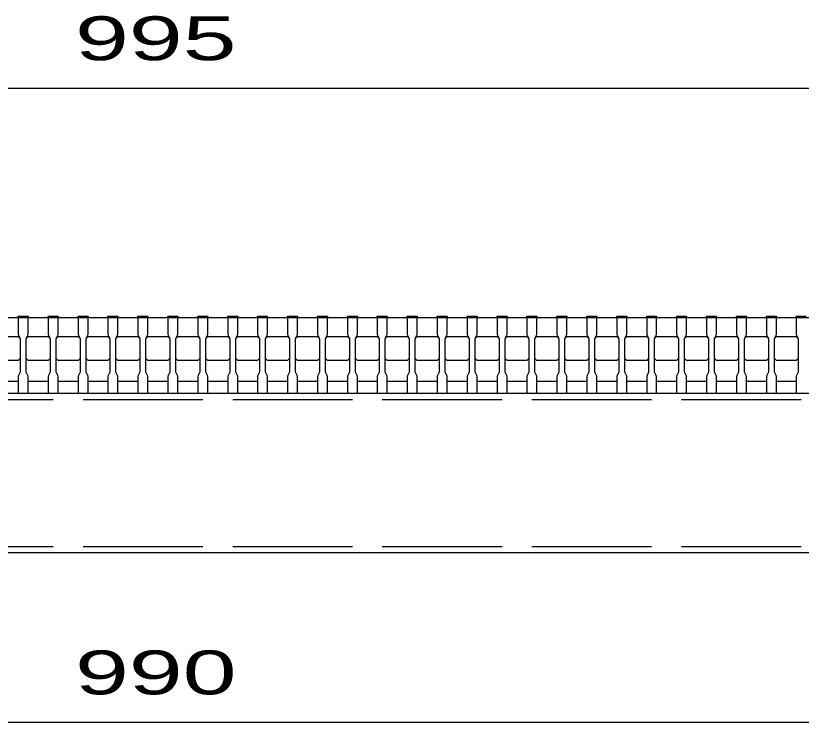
# Model space of a CAD drawing. Units: millimetres, scale not verified. Extents: x -1820 to 1731, y -1282 to 1054.
# Drawn here: x -1000.2 to -606.5, y -755.5 to -401.2 of the extents above; entities that cross this region are included whole.
import ezdxf
from ezdxf.enums import TextEntityAlignment as Align

# ---------------------------------------------------------------- set-up
doc = ezdxf.new("R2010")
doc.units = ezdxf.units.MM
doc.header["$LTSCALE"] = 10
doc.linetypes.add('DASHED', pattern=[7.5, 6, -1.5])
doc.layers.add('16', color=3, linetype='Continuous', lineweight=25)
doc.layers.add('22', color=4, linetype='Continuous', lineweight=25)
doc.styles.add('ベクトル', font='')
doc.styles.get('ベクトル').set_extended_font_data('ベクトル')

msp = doc.modelspace()

# ---------------------------------------------------------------- linework, layer by layer
at = {"layer": '16'}
for p, q in [((-1419, -552.5), (-424, -552.5)), ((-999, -552.5), (-999, -551.8)), ((-999, -551.8), (-994, -551.8)), ((-999, -552.5), (-999, -561)), ((-994, -552.5), (-999, -552.5)), ((-994, -551.8), (-994, -552.5)), ((-994, -561), (-994, -552.5)), ((-984, -552.5), (-984, -551.8)), ((-984, -551.8), (-979, -551.8)), ((-984, -552.5), (-984, -561)), ((-979, -552.5), (-984, -552.5)), ((-979, -551.8), (-979, -552.5)), ((-979, -561), (-979, -552.5)), ((-969, -552.5), (-969, -551.8)), ((-969, -551.8), (-964, -551.8)), ((-969, -552.5), (-969, -561)), ((-964, -552.5), (-969, -552.5)), ((-964, -551.8), (-964, -552.5)), ((-964, -561), (-964, -552.5)), ((-954, -552.5), (-954, -551.8)), ((-954, -551.8), (-949, -551.8)), ((-954, -552.5), (-954, -561)), ((-949, -552.5), (-954, -552.5)), ((-949, -551.8), (-949, -552.5)), ((-949, -561), (-949, -552.5)), ((-939, -552.5), (-939, -551.8)), ((-939, -551.8), (-934, -551.8)), ((-939, -552.5), (-939, -561)), ((-934, -552.5), (-939, -552.5)), ((-934, -551.8), (-934, -552.5)), ((-934, -561), (-934, -552.5)), ((-924, -552.5), (-924, -551.8)), ((-924, -551.8), (-919, -551.8)), ((-924, -552.5), (-924, -561)), ((-919, -552.5), (-924, -552.5)), ((-919, -551.8), (-919, -552.5)), ((-919, -561), (-919, -552.5)), ((-909, -552.5), (-909, -551.8)), ((-909, -551.8), (-904, -551.8)), ((-909, -552.5), (-909, -561)), ((-904, -552.5), (-909, -552.5)), ((-904, -551.8), (-904, -552.5)), ((-904, -561), (-904, -552.5)), ((-894, -552.5), (-894, -551.8)), ((-894, -551.8), (-889, -551.8)), ((-894, -552.5), (-894, -561)), ((-889, -552.5), (-894, -552.5)), ((-889, -551.8), (-889, -552.5)), ((-889, -561), (-889, -552.5)), ((-879, -552.5), (-879, -551.8)), ((-879, -551.8), (-874, -551.8)), ((-879, -552.5), (-879, -561)), ((-874, -552.5), (-879, -552.5)), ((-874, -551.8), (-874, -552.5)), ((-874, -561), (-874, -552.5)), ((-864, -552.5), (-864, -551.8)), ((-864, -551.8), (-859, -551.8)), ((-864, -552.5), (-864, -561)), ((-859, -552.5), (-864, -552.5)), ((-859, -551.8), (-859, -552.5)), ((-859, -561), (-859, -552.5)), ((-849, -552.5), (-849, -551.8)), ((-849, -551.8), (-844, -551.8)), ((-849, -552.5), (-849, -561)), ((-844, -552.5), (-849, -552.5)), ((-844, -551.8), (-844, -552.5)), ((-844, -561), (-844, -552.5)), ((-834, -552.5), (-834, -551.8)), ((-834, -551.8), (-829, -551.8)), ((-834, -552.5), (-834, -561)), ((-829, -552.5), (-834, -552.5)), ((-829, -551.8), (-829, -552.5)), ((-829, -561), (-829, -552.5)), ((-819, -552.5), (-819, -551.8)), ((-819, -551.8), (-814, -551.8)), ((-819, -552.5), (-819, -561)), ((-814, -552.5), (-819, -552.5)), ((-814, -551.8), (-814, -552.5)), ((-814, -561), (-814, -552.5)), ((-804, -552.5), (-804, -551.8)), ((-804, -551.8), (-799, -551.8)), ((-804, -552.5), (-804, -561)), ((-799, -552.5), (-804, -552.5)), ((-799, -551.8), (-799, -552.5)), ((-799, -561), (-799, -552.5)), ((-789, -552.5), (-789, -551.8)), ((-789, -551.8), (-784, -551.8)), ((-789, -552.5), (-789, -561)), ((-784, -552.5), (-789, -552.5)), ((-784, -551.8), (-784, -552.5)), ((-784, -561), (-784, -552.5)), ((-774, -552.5), (-774, -551.8)), ((-774, -551.8), (-769, -551.8)), ((-774, -552.5), (-774, -561)), ((-769, -552.5), (-774, -552.5)), ((-769, -551.8), (-769, -552.5)), ((-769, -561), (-769, -552.5)), ((-759, -552.5), (-759, -551.8)), ((-759, -551.8), (-754, -551.8)), ((-759, -552.5), (-759, -561)), ((-754, -552.5), (-759, -552.5)), ((-754, -551.8), (-754, -552.5)), ((-754, -561), (-754, -552.5)), ((-744, -552.5), (-744, -551.8)), ((-744, -551.8), (-739, -551.8)), ((-744, -552.5), (-744, -561)), ((-739, -552.5), (-744, -552.5)), ((-739, -551.8), (-739, -552.5)), ((-739, -561), (-739, -552.5)), ((-729, -552.5), (-729, -551.8)), ((-729, -551.8), (-724, -551.8)), ((-729, -552.5), (-729, -561)), ((-724, -552.5), (-729, -552.5)), ((-724, -551.8), (-724, -552.5)), ((-724, -561), (-724, -552.5)), ((-714, -552.5), (-714, -551.8)), ((-714, -551.8), (-709, -551.8)), ((-714, -552.5), (-714, -561)), ((-709, -552.5), (-714, -552.5)), ((-709, -551.8), (-709, -552.5)), ((-709, -561), (-709, -552.5)), ((-699, -552.5), (-699, -551.8)), ((-699, -551.8), (-694, -551.8)), ((-699, -552.5), (-699, -561)), ((-694, -552.5), (-699, -552.5)), ((-694, -551.8), (-694, -552.5)), ((-694, -561), (-694, -552.5)), ((-684, -552.5), (-684, -551.8)), ((-684, -551.8), (-679, -551.8)), ((-684, -552.5), (-684, -561)), ((-679, -552.5), (-684, -552.5)), ((-679, -551.8), (-679, -552.5)), ((-679, -561), (-679, -552.5)), ((-669, -552.5), (-669, -551.8)), ((-669, -551.8), (-664, -551.8)), ((-669, -552.5), (-669, -561)), ((-664, -552.5), (-669, -552.5)), ((-664, -551.8), (-664, -552.5)), ((-664, -561), (-664, -552.5)), ((-654, -552.5), (-654, -551.8)), ((-654, -551.8), (-649, -551.8)), ((-654, -552.5), (-654, -561)), ((-649, -552.5), (-654, -552.5)), ((-649, -551.8), (-649, -552.5)), ((-649, -561), (-649, -552.5)), ((-639, -552.5), (-639, -551.8)), ((-639, -551.8), (-634, -551.8)), ((-639, -552.5), (-639, -561)), ((-634, -552.5), (-639, -552.5)), ((-634, -551.8), (-634, -552.5)), ((-634, -561), (-634, -552.5)), ((-624, -552.5), (-624, -551.8)), ((-624, -551.8), (-619, -551.8)), ((-624, -552.5), (-624, -561)), ((-619, -552.5), (-624, -552.5)), ((-619, -551.8), (-619, -552.5)), ((-619, -561), (-619, -552.5)), ((-609, -552.5), (-609, -551.8)), ((-609, -551.8), (-604, -551.8)), ((-609, -552.5), (-609, -561)), ((-604, -552.5), (-609, -552.5)), ((-1009, -562), (-999, -562)), ((-999, -561), (-998, -563)), ((-999, -562), (-998, -563)), ((-998, -563), (-998, -580)), ((-995, -563), (-994, -561)), ((-995, -563), (-994, -562)), ((-995, -580), (-995, -563)), ((-994, -562), (-984, -562)), ((-984, -561), (-983, -563)), ((-984, -562), (-983, -563)), ((-983, -563), (-983, -580)), ((-980, -563), (-979, -561)), ((-980, -563), (-979, -562)), ((-980, -580), (-980, -563)), ((-979, -562), (-969, -562)), ((-969, -561), (-968, -563)), ((-969, -562), (-968, -563)), ((-968, -563), (-968, -580)), ((-965, -563), (-964, -561)), ((-965, -563), (-964, -562)), ((-965, -580), (-965, -563)), ((-964, -562), (-954, -562)), ((-954, -561), (-953, -563)), ((-954, -562), (-953, -563)), ((-953, -563), (-953, -580)), ((-950, -563), (-949, -561)), ((-950, -563), (-949, -562)), ((-950, -580), (-950, -563)), ((-949, -562), (-939, -562)), ((-939, -561), (-938, -563)), ((-939, -562), (-938, -563)), ((-938, -563), (-938, -580)), ((-935, -563), (-934, -561)), ((-935, -563), (-934, -562)), ((-935, -580), (-935, -563)), ((-934, -562), (-924, -562)), ((-924, -561), (-923, -563)), ((-924, -562), (-923, -563)), ((-923, -563), (-923, -580)), ((-920, -563), (-919, -561)), ((-920, -563), (-919, -562)), ((-920, -580), (-920, -563)), ((-919, -562), (-909, -562)), ((-909, -561), (-908, -563)), ((-909, -562), (-908, -563)), ((-908, -563), (-908, -580)), ((-905, -563), (-904, -561)), ((-905, -563), (-904, -562)), ((-905, -580), (-905, -563)), ((-904, -562), (-894, -562)), ((-894, -561), (-893, -563)), ((-894, -562), (-893, -563)), ((-893, -563), (-893, -580)), ((-890, -563), (-889, -561)), ((-890, -563), (-889, -562)), ((-890, -580), (-890, -563)), ((-889, -562), (-879, -562)), ((-879, -561), (-878, -563)), ((-879, -562), (-878, -563)), ((-878, -563), (-878, -580)), ((-875, -563), (-874, -561)), ((-875, -563), (-874, -562)), ((-875, -580), (-875, -563)), ((-874, -562), (-864, -562)), ((-864, -561), (-863, -563)), ((-864, -562), (-863, -563)), ((-863, -563), (-863, -580)), ((-860, -563), (-859, -561)), ((-860, -563), (-859, -562)), ((-860, -580), (-860, -563)), ((-859, -562), (-849, -562)), ((-849, -561), (-848, -563)), ((-849, -562), (-848, -563)), ((-848, -563), (-848, -580)), ((-845, -563), (-844, -561)), ((-845, -563), (-844, -562)), ((-845, -580), (-845, -563)), ((-844, -562), (-834, -562)), ((-834, -561), (-833, -563)), ((-834, -562), (-833, -563)), ((-833, -563), (-833, -580)), ((-830, -563), (-829, -561)), ((-830, -563), (-829, -562)), ((-830, -580), (-830, -563)), ((-829, -562), (-819, -562)), ((-819, -561), (-818, -563)), ((-819, -562), (-818, -563)), ((-818, -563), (-818, -580)), ((-815, -563), (-814, -561)), ((-815, -563), (-814, -562)), ((-815, -580), (-815, -563)), ((-814, -562), (-804, -562)), ((-804, -561), (-803, -563)), ((-804, -562), (-803, -563)), ((-803, -563), (-803, -580)), ((-800, -563), (-799, -561)), ((-800, -563), (-799, -562)), ((-800, -580), (-800, -563)), ((-799, -562), (-789, -562)), ((-789, -561), (-788, -563)), ((-789, -562), (-788, -563)), ((-788, -563), (-788, -580)), ((-785, -563), (-784, -561)), ((-785, -563), (-784, -562)), ((-785, -580), (-785, -563)), ((-784, -562), (-774, -562)), ((-774, -561), (-773, -563)), ((-774, -562), (-773, -563)), ((-773, -563), (-773, -580)), ((-770, -563), (-769, -561)), ((-770, -563), (-769, -562)), ((-770, -580), (-770, -563)), ((-769, -562), (-759, -562)), ((-759, -561), (-758, -563)), ((-759, -562), (-758, -563)), ((-758, -563), (-758, -580)), ((-755, -563), (-754, -561)), ((-755, -563), (-754, -562)), ((-755, -580), (-755, -563)), ((-754, -562), (-744, -562)), ((-744, -561), (-743, -563)), ((-744, -562), (-743, -563)), ((-743, -563), (-743, -580)), ((-740, -563), (-739, -561)), ((-740, -563), (-739, -562)), ((-740, -580), (-740, -563)), ((-739, -562), (-729, -562)), ((-729, -561), (-728, -563)), ((-729, -562), (-728, -563)), ((-728, -563), (-728, -580)), ((-725, -563), (-724, -561)), ((-725, -563), (-724, -562)), ((-725, -580), (-725, -563)), ((-724, -562), (-714, -562)), ((-714, -561), (-713, -563)), ((-714, -562), (-713, -563)), ((-713, -563), (-713, -580)), ((-710, -563), (-709, -561)), ((-710, -563), (-709, -562)), ((-710, -580), (-710, -563)), ((-709, -562), (-699, -562)), ((-699, -561), (-698, -563)), ((-699, -562), (-698, -563)), ((-698, -563), (-698, -580)), ((-695, -563), (-694, -561)), ((-695, -563), (-694, -562)), ((-695, -580), (-695, -563)), ((-694, -562), (-684, -562)), ((-684, -561), (-683, -563)), ((-684, -562), (-683, -563)), ((-683, -563), (-683, -580)), ((-680, -563), (-679, -561)), ((-680, -563), (-679, -562)), ((-680, -580), (-680, -563)), ((-679, -562), (-669, -562)), ((-669, -561), (-668, -563)), ((-669, -562), (-668, -563)), ((-668, -563), (-668, -580)), ((-665, -563), (-664, -561)), ((-665, -563), (-664, -562)), ((-665, -580), (-665, -563)), ((-664, -562), (-654, -562)), ((-654, -561), (-653, -563)), ((-654, -562), (-653, -563)), ((-653, -563), (-653, -580)), ((-650, -563), (-649, -561)), ((-650, -563), (-649, -562)), ((-650, -580), (-650, -563)), ((-649, -562), (-639, -562)), ((-639, -561), (-638, -563)), ((-639, -562), (-638, -563)), ((-638, -563), (-638, -580)), ((-635, -563), (-634, -561)), ((-635, -563), (-634, -562)), ((-635, -580), (-635, -563)), ((-634, -562), (-624, -562)), ((-624, -561), (-623, -563)), ((-624, -562), (-623, -563)), ((-623, -563), (-623, -580)), ((-620, -563), (-619, -561)), ((-620, -563), (-619, -562)), ((-620, -580), (-620, -563)), ((-619, -562), (-609, -562)), ((-609, -561), (-608, -563)), ((-609, -562), (-608, -563)), ((-608, -563), (-608, -580)), ((-999, -574), (-1009, -574)), ((-998, -573), (-999, -574)), ((-994, -574), (-995, -573)), ((-984, -574), (-994, -574)), ((-983, -573), (-984, -574)), ((-979, -574), (-980, -573)), ((-969, -574), (-979, -574)), ((-968, -573), (-969, -574)), ((-964, -574), (-965, -573)), ((-954, -574), (-964, -574)), ((-953, -573), (-954, -574)), ((-949, -574), (-950, -573)), ((-939, -574), (-949, -574)), ((-938, -573), (-939, -574)), ((-934, -574), (-935, -573)), ((-924, -574), (-934, -574)), ((-923, -573), (-924, -574)), ((-919, -574), (-920, -573)), ((-909, -574), (-919, -574)), ((-908, -573), (-909, -574)), ((-904, -574), (-905, -573)), ((-894, -574), (-904, -574)), ((-893, -573), (-894, -574)), ((-889, -574), (-890, -573)), ((-879, -574), (-889, -574)), ((-878, -573), (-879, -574)), ((-874, -574), (-875, -573)), ((-864, -574), (-874, -574)), ((-863, -573), (-864, -574)), ((-859, -574), (-860, -573)), ((-849, -574), (-859, -574)), ((-848, -573), (-849, -574)), ((-844, -574), (-845, -573)), ((-834, -574), (-844, -574)), ((-833, -573), (-834, -574)), ((-829, -574), (-830, -573)), ((-819, -574), (-829, -574)), ((-818, -573), (-819, -574)), ((-814, -574), (-815, -573)), ((-804, -574), (-814, -574)), ((-803, -573), (-804, -574)), ((-799, -574), (-800, -573)), ((-789, -574), (-799, -574)), ((-788, -573), (-789, -574)), ((-784, -574), (-785, -573)), ((-774, -574), (-784, -574)), ((-773, -573), (-774, -574)), ((-769, -574), (-770, -573)), ((-759, -574), (-769, -574)), ((-758, -573), (-759, -574)), ((-754, -574), (-755, -573)), ((-744, -574), (-754, -574)), ((-743, -573), (-744, -574)), ((-739, -574), (-740, -573)), ((-729, -574), (-739, -574)), ((-728, -573), (-729, -574)), ((-724, -574), (-725, -573)), ((-714, -574), (-724, -574)), ((-713, -573), (-714, -574)), ((-709, -574), (-710, -573)), ((-699, -574), (-709, -574)), ((-698, -573), (-699, -574)), ((-694, -574), (-695, -573)), ((-684, -574), (-694, -574)), ((-683, -573), (-684, -574)), ((-679, -574), (-680, -573)), ((-669, -574), (-679, -574)), ((-668, -573), (-669, -574)), ((-664, -574), (-665, -573)), ((-654, -574), (-664, -574)), ((-653, -573), (-654, -574)), ((-649, -574), (-650, -573)), ((-639, -574), (-649, -574)), ((-638, -573), (-639, -574)), ((-634, -574), (-635, -573)), ((-624, -574), (-634, -574)), ((-623, -573), (-624, -574)), ((-619, -574), (-620, -573)), ((-609, -574), (-619, -574)), ((-608, -573), (-609, -574)), ((-998, -580), (-999, -582)), ((-999, -582), (-999, -590.5)), ((-994, -582), (-995, -580)), ((-994, -590.5), (-994, -582)), ((-983, -580), (-984, -582)), ((-984, -582), (-984, -590.5)), ((-979, -582), (-980, -580)), ((-979, -590.5), (-979, -582)), ((-968, -580), (-969, -582)), ((-969, -582), (-969, -590.5)), ((-964, -582), (-965, -580)), ((-964, -590.5), (-964, -582)), ((-953, -580), (-954, -582)), ((-954, -582), (-954, -590.5)), ((-949, -582), (-950, -580)), ((-949, -590.5), (-949, -582)), ((-938, -580), (-939, -582)), ((-939, -582), (-939, -590.5)), ((-934, -582), (-935, -580)), ((-934, -590.5), (-934, -582)), ((-923, -580), (-924, -582)), ((-924, -582), (-924, -590.5)), ((-919, -582), (-920, -580)), ((-919, -590.5), (-919, -582)), ((-908, -580), (-909, -582)), ((-909, -582), (-909, -590.5)), ((-904, -582), (-905, -580)), ((-904, -590.5), (-904, -582)), ((-893, -580), (-894, -582)), ((-894, -582), (-894, -590.5)), ((-889, -582), (-890, -580)), ((-889, -590.5), (-889, -582)), ((-878, -580), (-879, -582)), ((-879, -582), (-879, -590.5)), ((-874, -582), (-875, -580)), ((-874, -590.5), (-874, -582)), ((-863, -580), (-864, -582)), ((-864, -582), (-864, -590.5)), ((-859, -582), (-860, -580)), ((-859, -590.5), (-859, -582)), ((-848, -580), (-849, -582)), ((-849, -582), (-849, -590.5)), ((-844, -582), (-845, -580)), ((-844, -590.5), (-844, -582)), ((-833, -580), (-834, -582)), ((-834, -582), (-834, -590.5)), ((-829, -582), (-830, -580)), ((-829, -590.5), (-829, -582)), ((-818, -580), (-819, -582)), ((-819, -582), (-819, -590.5)), ((-814, -582), (-815, -580)), ((-814, -590.5), (-814, -582)), ((-803, -580), (-804, -582)), ((-804, -582), (-804, -590.5)), ((-799, -582), (-800, -580)), ((-799, -590.5), (-799, -582)), ((-788, -580), (-789, -582)), ((-789, -582), (-789, -590.5)), ((-784, -582), (-785, -580)), ((-784, -590.5), (-784, -582)), ((-773, -580), (-774, -582)), ((-774, -582), (-774, -590.5)), ((-769, -582), (-770, -580)), ((-769, -590.5), (-769, -582)), ((-758, -580), (-759, -582)), ((-759, -582), (-759, -590.5)), ((-754, -582), (-755, -580)), ((-754, -590.5), (-754, -582)), ((-743, -580), (-744, -582)), ((-744, -582), (-744, -590.5)), ((-739, -582), (-740, -580)), ((-739, -590.5), (-739, -582)), ((-728, -580), (-729, -582)), ((-729, -582), (-729, -590.5)), ((-724, -582), (-725, -580)), ((-724, -590.5), (-724, -582)), ((-713, -580), (-714, -582)), ((-714, -582), (-714, -590.5)), ((-709, -582), (-710, -580)), ((-709, -590.5), (-709, -582)), ((-698, -580), (-699, -582)), ((-699, -582), (-699, -590.5)), ((-694, -582), (-695, -580)), ((-694, -590.5), (-694, -582)), ((-683, -580), (-684, -582)), ((-684, -582), (-684, -590.5)), ((-679, -582), (-680, -580)), ((-679, -590.5), (-679, -582)), ((-668, -580), (-669, -582)), ((-669, -582), (-669, -590.5)), ((-664, -582), (-665, -580)), ((-664, -590.5), (-664, -582)), ((-653, -580), (-654, -582)), ((-654, -582), (-654, -590.5)), ((-649, -582), (-650, -580)), ((-649, -590.5), (-649, -582)), ((-638, -580), (-639, -582)), ((-639, -582), (-639, -590.5)), ((-634, -582), (-635, -580)), ((-634, -590.5), (-634, -582)), ((-623, -580), (-624, -582)), ((-624, -582), (-624, -590.5)), ((-619, -582), (-620, -580)), ((-619, -590.5), (-619, -582)), ((-608, -580), (-609, -582)), ((-609, -582), (-609, -590.5)), ((-1009, -584.5), (-999, -584.5)), ((-994, -584.5), (-984, -584.5)), ((-979, -584.5), (-969, -584.5)), ((-964, -584.5), (-954, -584.5)), ((-949, -584.5), (-939, -584.5)), ((-934, -584.5), (-924, -584.5)), ((-919, -584.5), (-909, -584.5)), ((-904, -584.5), (-894, -584.5)), ((-889, -584.5), (-879, -584.5)), ((-874, -584.5), (-864, -584.5)), ((-859, -584.5), (-849, -584.5)), ((-844, -584.5), (-834, -584.5)), ((-829, -584.5), (-819, -584.5)), ((-814, -584.5), (-804, -584.5)), ((-799, -584.5), (-789, -584.5)), ((-784, -584.5), (-774, -584.5)), ((-769, -584.5), (-759, -584.5)), ((-754, -584.5), (-744, -584.5)), ((-739, -584.5), (-729, -584.5)), ((-724, -584.5), (-714, -584.5)), ((-709, -584.5), (-699, -584.5)), ((-694, -584.5), (-684, -584.5)), ((-679, -584.5), (-669, -584.5)), ((-664, -584.5), (-654, -584.5)), ((-649, -584.5), (-639, -584.5)), ((-634, -584.5), (-624, -584.5)), ((-619, -584.5), (-609, -584.5)), ((-1416.5, -590.5), (-426.5, -590.5)), ((-999, -590.5), (-994, -590.5)), ((-984, -590.5), (-979, -590.5)), ((-969, -590.5), (-964, -590.5)), ((-954, -590.5), (-949, -590.5)), ((-939, -590.5), (-934, -590.5)), ((-924, -590.5), (-919, -590.5)), ((-909, -590.5), (-904, -590.5)), ((-894, -590.5), (-889, -590.5)), ((-879, -590.5), (-874, -590.5)), ((-864, -590.5), (-859, -590.5)), ((-849, -590.5), (-844, -590.5)), ((-834, -590.5), (-829, -590.5)), ((-819, -590.5), (-814, -590.5)), ((-804, -590.5), (-799, -590.5)), ((-789, -590.5), (-784, -590.5)), ((-774, -590.5), (-769, -590.5)), ((-759, -590.5), (-754, -590.5)), ((-744, -590.5), (-739, -590.5)), ((-729, -590.5), (-724, -590.5)), ((-714, -590.5), (-709, -590.5)), ((-699, -590.5), (-694, -590.5)), ((-684, -590.5), (-679, -590.5)), ((-669, -590.5), (-664, -590.5)), ((-654, -590.5), (-649, -590.5)), ((-639, -590.5), (-634, -590.5)), ((-624, -590.5), (-619, -590.5)), ((-609, -590.5), (-604, -590.5)), ((-426.5, -670.5), (-1416.5, -670.5))]:
    msp.add_line(p, q, dxfattribs=at)
at = {"layer": '16', "linetype": 'DASHED'}
for p, q in [((-1416.5, -593.7), (-426.5, -593.7)), ((-1416.5, -667.3), (-426.5, -667.3))]:
    msp.add_line(p, q, dxfattribs=at)
at = {"layer": '22'}
for p, q in [((-1419, -437.5), (-424, -437.5)), ((-1416.5, -755.5), (-426.5, -755.5))]:
    msp.add_line(p, q, dxfattribs=at)

# ---------------------------------------------------------------- texts
at = {"layer": '22', "color": 2, "style": 'ベクトル', "width": 1.65}
for s, p in [(' 995 ', (-984, -412.5)), (' 990 ', (-984, -730.5))]:
    msp.add_text(s, height=21.99, dxfattribs=at).set_placement(p, align=Align.MIDDLE_LEFT)

doc.saveas('drawing.dxf')
